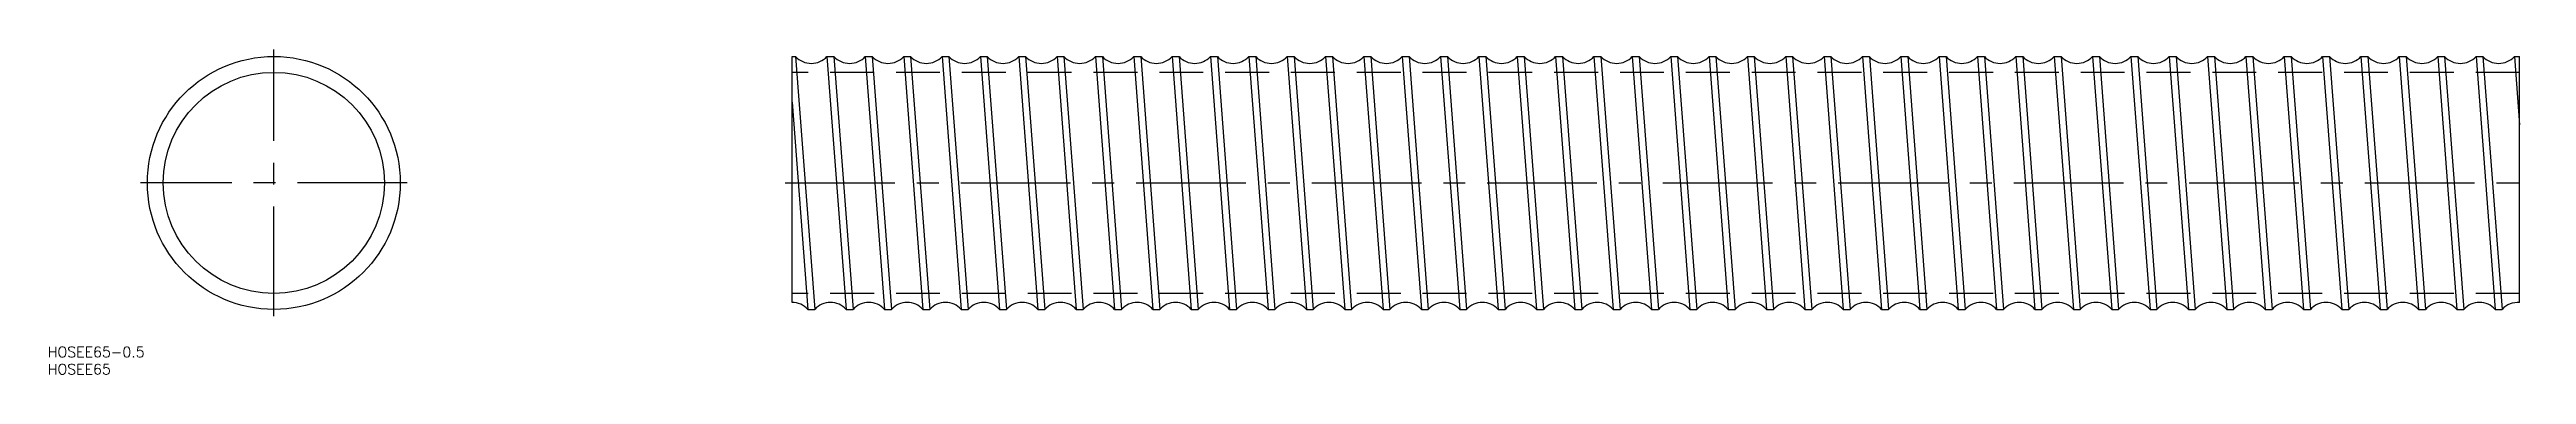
# Model space of a CAD drawing. Extents: x -65 to 652, y -55 to 39.
import ezdxf

# ---------------------------------------------------------------- set-up
doc = ezdxf.new("R2010")
doc.units = 0
doc.linetypes.add('CENTER', pattern=[50.8, 31.75, -6.35, 6.35, -6.35])
doc.linetypes.add('DASHED', pattern=[19.05, 12.7, -6.35])
doc.layers.get('0').update_dxf_attribs({"linetype": 'CONTINUOUS'})
doc.layers.add('CENTER', color=1, linetype='CENTER')
doc.styles.get("Standard").update_dxf_attribs({"font": 'txt.shx', "height": 3, "bigfont": 'bigfont.shx'})

msp = doc.modelspace()

# ---------------------------------------------------------------- linework, layer by layer
at = {"color": 7, "linetype": 'CONTINUOUS'}
for p, q in [((150, -34.6), (150, 36.6)), ((150, 36.6), (151, 36.6)), ((151, 36.6), (156.55, -36.6)), ((160.1, 36.6), (165.65, -36.6)), ((160.1, 36.6), (162.1, 36.6)), ((162.1, 36.6), (167.65, -36.6)), ((171.2, 36.6), (176.75, -36.6)), ((171.2, 36.6), (173.2, 36.6)), ((173.2, 36.6), (178.75, -36.6)), ((182.3, 36.6), (187.85, -36.6)), ((182.3, 36.6), (184.3, 36.6)), ((184.3, 36.6), (189.85, -36.6)), ((193.4, 36.6), (198.95, -36.6)), ((193.4, 36.6), (195.4, 36.6)), ((195.4, 36.6), (200.95, -36.6)), ((204.5, 36.6), (210.05, -36.6)), ((204.5, 36.6), (206.5, 36.6)), ((206.5, 36.6), (212.05, -36.6)), ((215.6, 36.6), (221.15, -36.6)), ((215.6, 36.6), (217.6, 36.6)), ((217.6, 36.6), (223.15, -36.6)), ((226.7, 36.6), (232.25, -36.6)), ((226.7, 36.6), (228.7, 36.6)), ((228.7, 36.6), (234.25, -36.6)), ((237.8, 36.6), (243.35, -36.6)), ((237.8, 36.6), (239.8, 36.6)), ((239.8, 36.6), (245.35, -36.6)), ((248.9, 36.6), (254.45, -36.6)), ((248.9, 36.6), (250.9, 36.6)), ((250.9, 36.6), (256.45, -36.6)), ((260, 36.6), (265.55, -36.6)), ((260, 36.6), (262, 36.6)), ((262, 36.6), (267.55, -36.6)), ((271.1, 36.6), (276.65, -36.6)), ((271.1, 36.6), (273.1, 36.6)), ((273.1, 36.6), (278.65, -36.6)), ((282.2, 36.6), (287.75, -36.6)), ((282.2, 36.6), (284.2, 36.6)), ((284.2, 36.6), (289.75, -36.6)), ((293.3, 36.6), (298.85, -36.6)), ((293.3, 36.6), (295.3, 36.6)), ((295.3, 36.6), (300.85, -36.6)), ((304.4, 36.6), (309.95, -36.6)), ((304.4, 36.6), (306.4, 36.6)), ((306.4, 36.6), (311.95, -36.6)), ((315.5, 36.6), (321.05, -36.6)), ((315.5, 36.6), (317.5, 36.6)), ((317.5, 36.6), (323.05, -36.6)), ((326.6, 36.6), (332.15, -36.6)), ((326.6, 36.6), (328.6, 36.6)), ((328.6, 36.6), (334.15, -36.6)), ((337.7, 36.6), (343.25, -36.6)), ((337.7, 36.6), (339.7, 36.6)), ((339.7, 36.6), (345.25, -36.6)), ((348.8, 36.6), (354.35, -36.6)), ((348.8, 36.6), (350.8, 36.6)), ((350.8, 36.6), (356.35, -36.6)), ((359.9, 36.6), (365.45, -36.6)), ((359.9, 36.6), (361.9, 36.6)), ((361.9, 36.6), (367.45, -36.6)), ((371, 36.6), (376.55, -36.6)), ((371, 36.6), (373, 36.6)), ((373, 36.6), (378.55, -36.6)), ((382.1, 36.6), (387.65, -36.6)), ((382.1, 36.6), (384.1, 36.6)), ((384.1, 36.6), (389.65, -36.6)), ((393.2, 36.6), (398.75, -36.6)), ((393.2, 36.6), (395.2, 36.6)), ((395.2, 36.6), (400.75, -36.6)), ((404.3, 36.6), (409.85, -36.6)), ((404.3, 36.6), (406.3, 36.6)), ((406.3, 36.6), (411.85, -36.6)), ((415.4, 36.6), (420.95, -36.6)), ((415.4, 36.6), (417.4, 36.6)), ((417.4, 36.6), (422.95, -36.6)), ((426.5, 36.6), (432.05, -36.6)), ((426.5, 36.6), (428.5, 36.6)), ((428.5, 36.6), (434.05, -36.6)), ((437.6, 36.6), (443.15, -36.6)), ((437.6, 36.6), (439.6, 36.6)), ((439.6, 36.6), (445.15, -36.6)), ((448.7, 36.6), (454.25, -36.6)), ((448.7, 36.6), (450.7, 36.6)), ((450.7, 36.6), (456.25, -36.6)), ((459.8, 36.6), (465.35, -36.6)), ((459.8, 36.6), (461.8, 36.6)), ((461.8, 36.6), (467.35, -36.6)), ((470.9, 36.6), (476.45, -36.6)), ((470.9, 36.6), (472.9, 36.6)), ((472.9, 36.6), (478.45, -36.6)), ((482, 36.6), (487.55, -36.6)), ((482, 36.6), (484, 36.6)), ((484, 36.6), (489.55, -36.6)), ((493.1, 36.6), (498.65, -36.6)), ((493.1, 36.6), (495.1, 36.6)), ((495.1, 36.6), (500.65, -36.6)), ((504.2, 36.6), (509.75, -36.6)), ((504.2, 36.6), (506.2, 36.6)), ((506.2, 36.6), (511.75, -36.6)), ((515.3, 36.6), (520.85, -36.6)), ((515.3, 36.6), (517.3, 36.6)), ((517.3, 36.6), (522.85, -36.6)), ((526.4, 36.6), (531.95, -36.6)), ((526.4, 36.6), (528.4, 36.6)), ((528.4, 36.6), (533.95, -36.6)), ((537.5, 36.6), (543.05, -36.6)), ((537.5, 36.6), (539.5, 36.6)), ((539.5, 36.6), (545.05, -36.6)), ((548.6, 36.6), (554.15, -36.6)), ((548.6, 36.6), (550.6, 36.6)), ((550.6, 36.6), (556.15, -36.6)), ((559.7, 36.6), (565.25, -36.6)), ((559.7, 36.6), (561.7, 36.6)), ((561.7, 36.6), (567.25, -36.6)), ((570.8, 36.6), (576.35, -36.6)), ((570.8, 36.6), (572.8, 36.6)), ((572.8, 36.6), (578.35, -36.6)), ((581.9, 36.6), (587.45, -36.6)), ((581.9, 36.6), (583.9, 36.6)), ((583.9, 36.6), (589.45, -36.6)), ((593, 36.6), (598.55, -36.6)), ((593, 36.6), (595, 36.6)), ((595, 36.6), (600.55, -36.6)), ((604.1, 36.6), (609.65, -36.6)), ((604.1, 36.6), (606.1, 36.6)), ((606.1, 36.6), (611.65, -36.6)), ((615.2, 36.6), (620.75, -36.6)), ((615.2, 36.6), (617.2, 36.6)), ((617.2, 36.6), (622.75, -36.6)), ((626.3, 36.6), (631.85, -36.6)), ((626.3, 36.6), (628.3, 36.6)), ((628.3, 36.6), (633.85, -36.6)), ((637.4, 36.6), (642.95, -36.6)), ((637.4, 36.6), (639.4, 36.6)), ((639.4, 36.6), (644.95, -36.6)), ((648.5, 36.6), (650, 36.6)), ((648.5, 36.6), (650, 16.78)), ((650, -34.62), (650, 36.6)), ((150, 23.37), (154.55, -36.6)), ((154.55, -36.6), (156.55, -36.6)), ((165.65, -36.6), (167.65, -36.6)), ((176.75, -36.6), (178.75, -36.6)), ((187.85, -36.6), (189.85, -36.6)), ((198.95, -36.6), (200.95, -36.6)), ((210.05, -36.6), (212.05, -36.6)), ((221.15, -36.6), (223.15, -36.6)), ((232.25, -36.6), (234.25, -36.6)), ((243.35, -36.6), (245.35, -36.6)), ((254.45, -36.6), (256.45, -36.6)), ((265.55, -36.6), (267.55, -36.6)), ((276.65, -36.6), (278.65, -36.6)), ((287.75, -36.6), (289.75, -36.6)), ((298.85, -36.6), (300.85, -36.6)), ((309.95, -36.6), (311.95, -36.6)), ((321.05, -36.6), (323.05, -36.6)), ((332.15, -36.6), (334.15, -36.6)), ((343.25, -36.6), (345.25, -36.6)), ((354.35, -36.6), (356.35, -36.6)), ((365.45, -36.6), (367.45, -36.6)), ((376.55, -36.6), (378.55, -36.6)), ((387.65, -36.6), (389.65, -36.6)), ((398.75, -36.6), (400.75, -36.6)), ((409.85, -36.6), (411.85, -36.6)), ((420.95, -36.6), (422.95, -36.6)), ((432.05, -36.6), (434.05, -36.6)), ((443.15, -36.6), (445.15, -36.6)), ((454.25, -36.6), (456.25, -36.6)), ((465.35, -36.6), (467.35, -36.6)), ((476.45, -36.6), (478.45, -36.6)), ((487.55, -36.6), (489.55, -36.6)), ((498.65, -36.6), (500.65, -36.6)), ((509.75, -36.6), (511.75, -36.6)), ((520.85, -36.6), (522.85, -36.6)), ((531.95, -36.6), (533.95, -36.6)), ((543.05, -36.6), (545.05, -36.6)), ((554.15, -36.6), (556.15, -36.6)), ((565.25, -36.6), (567.25, -36.6)), ((576.35, -36.6), (578.35, -36.6)), ((587.45, -36.6), (589.45, -36.6)), ((598.55, -36.6), (600.55, -36.6)), ((609.65, -36.6), (611.65, -36.6)), ((620.75, -36.6), (622.75, -36.6)), ((631.85, -36.6), (633.85, -36.6)), ((642.95, -36.6), (644.95, -36.6))]:
    msp.add_line(p, q, dxfattribs=at)
at = {"color": 3, "linetype": 'DASHED'}
for p, q in [((650, 32), (150, 32)), ((650, -32), (150, -32))]:
    msp.add_line(p, q, dxfattribs=at)
at = {"color": 7, "linetype": 'CONTINUOUS'}
for radius in [36.6, 32]:
    msp.add_circle((0, 0), radius, dxfattribs=at)
for centre, start, end in [((155.55, 40.76), 222.4772, 317.5228), ((166.65, 40.76), 222.4772, 317.5228), ((177.75, 40.76), 222.4772, 317.5228), ((188.85, 40.76), 222.4772, 317.5228), ((199.95, 40.76), 222.4772, 317.5228), ((211.05, 40.76), 222.4772, 317.5228), ((222.15, 40.76), 222.4772, 317.5228), ((233.25, 40.76), 222.4772, 317.5228), ((244.35, 40.76), 222.4772, 317.5228), ((255.45, 40.76), 222.4772, 317.5228), ((266.55, 40.76), 222.4772, 317.5228), ((277.65, 40.76), 222.4772, 317.5228), ((288.75, 40.76), 222.4772, 317.5228), ((299.85, 40.76), 222.4772, 317.5228), ((310.95, 40.76), 222.4772, 317.5228), ((322.05, 40.76), 222.4772, 317.5228), ((333.15, 40.76), 222.4772, 317.5228), ((344.25, 40.76), 222.4772, 317.5228), ((355.35, 40.76), 222.4772, 317.5228), ((366.45, 40.76), 222.4772, 317.5228), ((377.55, 40.76), 222.4772, 317.5228), ((388.65, 40.76), 222.4772, 317.5228), ((399.75, 40.76), 222.4772, 317.5228), ((410.85, 40.76), 222.4772, 317.5228), ((421.95, 40.76), 222.4772, 317.5228), ((433.05, 40.76), 222.4772, 317.5228), ((444.15, 40.76), 222.4772, 317.5228), ((455.25, 40.76), 222.4772, 317.5228), ((466.35, 40.76), 222.4772, 317.5228), ((477.45, 40.76), 222.4772, 317.5228), ((488.55, 40.76), 222.4772, 317.5228), ((499.65, 40.76), 222.4772, 317.5228), ((510.75, 40.76), 222.4772, 317.5228), ((521.85, 40.76), 222.4772, 317.5228), ((532.95, 40.76), 222.4772, 317.5228), ((544.05, 40.76), 222.4772, 317.5228), ((555.15, 40.76), 222.4772, 317.5228), ((566.25, 40.76), 222.4772, 317.5228), ((577.35, 40.76), 222.4772, 317.5228), ((588.45, 40.76), 222.4772, 317.5228), ((599.55, 40.76), 222.4772, 317.5228), ((610.65, 40.76), 222.4772, 317.5228), ((621.75, 40.76), 222.4772, 317.5228), ((632.85, 40.76), 222.4772, 317.5228), ((643.95, 40.76), 222.4772, 317.5228), ((150, -40.76), 42.4772, 90), ((161.1, -40.76), 42.4772, 137.5228), ((172.2, -40.76), 42.4772, 137.5228), ((183.3, -40.76), 42.4772, 137.5228), ((194.4, -40.76), 42.4772, 137.5228), ((205.5, -40.76), 42.4772, 137.5228), ((216.6, -40.76), 42.4772, 137.5228), ((227.7, -40.76), 42.4772, 137.5228), ((238.8, -40.76), 42.4772, 137.5228), ((249.9, -40.76), 42.4772, 137.5228), ((261, -40.76), 42.4772, 137.5228), ((272.1, -40.76), 42.4772, 137.5228), ((283.2, -40.76), 42.4772, 137.5228), ((294.3, -40.76), 42.4772, 137.5228), ((305.4, -40.76), 42.4772, 137.5228), ((316.5, -40.76), 42.4772, 137.5228), ((327.6, -40.76), 42.4772, 137.5228), ((338.7, -40.76), 42.4772, 137.5228), ((349.8, -40.76), 42.4772, 137.5228), ((360.9, -40.76), 42.4772, 137.5228), ((372, -40.76), 42.4772, 137.5228), ((383.1, -40.76), 42.4772, 137.5228), ((394.2, -40.76), 42.4772, 137.5228), ((405.3, -40.76), 42.4772, 137.5228), ((416.4, -40.76), 42.4772, 137.5228), ((427.5, -40.76), 42.4772, 137.5228), ((438.6, -40.76), 42.4772, 137.5228), ((449.7, -40.76), 42.4772, 137.5228), ((460.8, -40.76), 42.4772, 137.5228), ((471.9, -40.76), 42.4772, 137.5228), ((483, -40.76), 42.4772, 137.5228), ((494.1, -40.76), 42.4772, 137.5228), ((505.2, -40.76), 42.4772, 137.5228), ((516.3, -40.76), 42.4772, 137.5228), ((527.4, -40.76), 42.4772, 137.5228), ((538.5, -40.76), 42.4772, 137.5228), ((549.6, -40.76), 42.4772, 137.5228), ((560.7, -40.76), 42.4772, 137.5228), ((571.8, -40.76), 42.4772, 137.5228), ((582.9, -40.76), 42.4772, 137.5228), ((594, -40.76), 42.4772, 137.5228), ((605.1, -40.76), 42.4772, 137.5228), ((616.2, -40.76), 42.4772, 137.5228), ((627.3, -40.76), 42.4772, 137.5228), ((638.4, -40.76), 42.4772, 137.5228), ((649.5, -40.76), 85.34819, 137.5228)]:
    msp.add_arc(centre, 6.17, start, end, dxfattribs=at)
at = {"layer": 'CENTER', "color": 1, "linetype": 'CENTER'}
for p, q in [((0, -38.6), (0, 38.6)), ((38.6, 0), (-38.6, 0)), ((148, 0), (652, 0))]:
    msp.add_line(p, q, dxfattribs=at)

# ---------------------------------------------------------------- texts
at = {"color": 7, "linetype": 'CONTINUOUS'}
for s, p in [('HOSEE65-0.5', (-65.44, -50.43)), ('HOSEE65', (-65.44, -55.43))]:
    msp.add_text(s, height=3, dxfattribs=at).set_placement(p)

doc.saveas('drawing.dxf')
